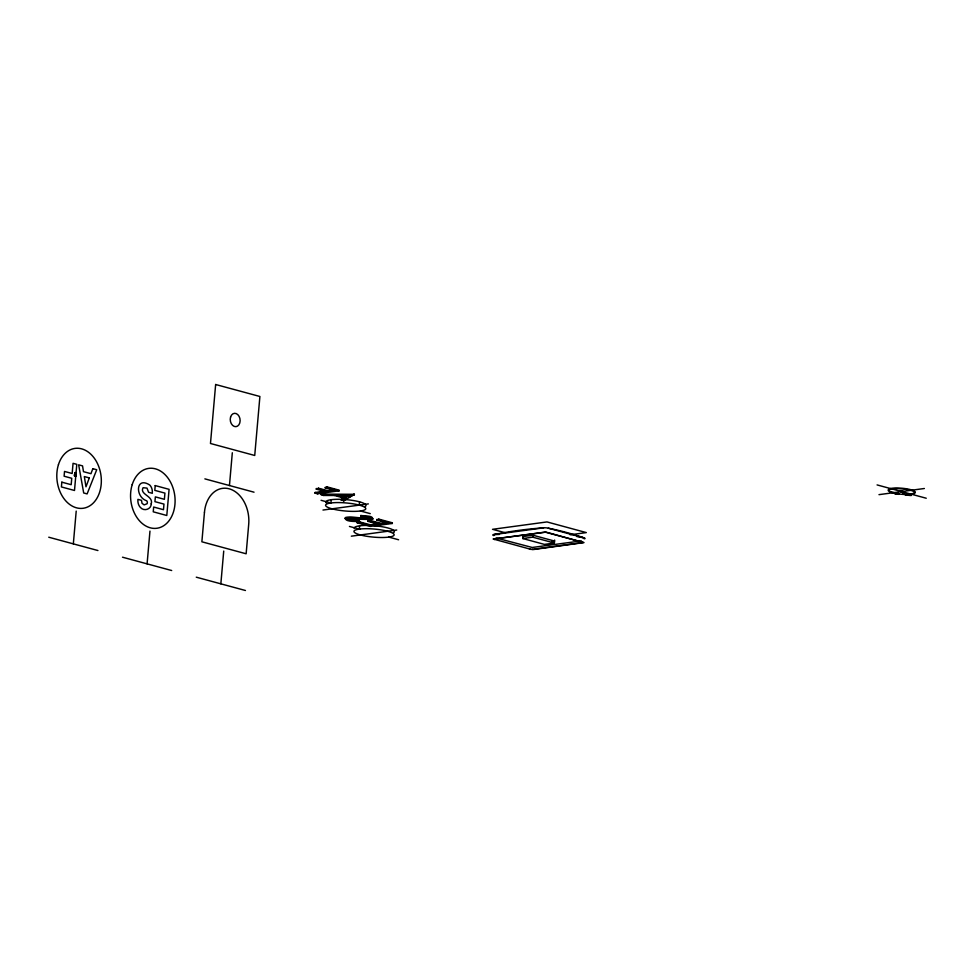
<?xml version="1.0" encoding="UTF-8"?>
<svg xmlns="http://www.w3.org/2000/svg" width="975" height="975" viewBox="0 0 975 975"><rect width="100%" height="100%" fill="white"/><g stroke="black" fill="none" stroke-linecap="round" stroke-linejoin="round"><path stroke-width="1.46" d="M74.77 475.946L75.075 472.509L76.184 472.802L75.879 476.251L74.405 475.849L74.527 474.374L76.001 474.776M75.136 476.044L75.441 472.607M75.514 476.141L75.806 472.704M73.332 543.879L76.208 511.107M147.091 563.855L149.967 531.095M220.85 583.842L223.726 551.07M229.454 485.526L232.318 452.753M325.272 487.268L334.717 489.828L327.905 490.754L318.472 488.195L316.278 489.133L318.411 488.853L327.856 491.412L334.669 490.486L325.223 487.927L327.405 486.988L339.202 490.181L339.142 490.839L317.411 493.777L315.059 493.143L315.12 492.485L325.784 491.047L321.738 489.95M317.411 493.777L320.361 492.728M318.411 488.853L318.472 488.195M344.602 498.237L334.449 495.495L323.602 495.458L321.116 494.118L354.413 494.301L343.736 500.918L341.177 499.541L344.65 497.579L341.116 500.199M323.602 495.458L321.116 494.118M325.223 487.927L327.405 486.988M327.856 491.412L327.905 490.754M331.22 499.712L330.939 502.99L321.08 500.309M334.449 495.495L334.51 494.837L323.663 494.8M343.736 500.918L346.454 498.773M345.625 497.664L349.513 494.849L345.625 497.664L337.569 495.483L349.452 495.507M354.352 494.959L353.827 494.142M357.167 522.783L359.348 521.832L370.39 524.83L378.934 523.673L367.892 520.674L367.831 521.332L378.873 524.331L370.342 525.488L359.288 522.49L357.167 522.783L370.561 526.403L392.291 523.465L392.352 522.807L378.861 519.151L376.679 520.102L387.818 523.112L387.867 522.454L381.067 523.38L370.013 520.394L367.892 520.674M359.275 505.123A20.146 4.046 5 0 0 331.793 502.868L330.086 503.1A20.146 4.046 5 0 0 332.048 508.816A20.146 4.046 5 0 0 359.531 511.083L361.237 510.851A20.146 4.046 5 0 0 359.275 505.123L359.568 501.845M358.654 520.418L359.482 521.759L358.654 520.418L348.465 518.907A5.326 1.073 5 0 1 348.246 518.298M359.288 522.49L359.348 521.832M359.592 525.842L359.312 529.12L349.44 526.439M359.263 518.359C370.366 520.577 373.401 517.128 361.347 516.847L360.835 515.495C363.37 515.97 373.717 515.495 372.352 518.688M361.347 516.847L360.835 515.495M367.831 521.332L370.013 520.394M370.342 525.488L370.39 524.83M370.561 526.403L370.622 525.757L357.216 522.125M378.861 519.151L376.679 520.102M369.964 521.04L381.006 524.038L381.067 523.38M554.629 540.089L554.373 543.038L544.391 544.391L522.758 538.529L523.014 535.58M522.758 538.529L532.74 537.176L532.996 534.227M894.623 493.545L898.816 494.337L894.623 493.545L894.489 492.789M909.151 494.435C915.098 496.519 904.349 495.032 902.728 493.691M349.099 497.274L354.413 494.301M901.217 491.156L902.874 490.876M315.059 493.143L325.723 491.692L316.278 489.133M323.261 492.338L326.162 491.948M330.513 491.351L333.401 490.961M322.969 510.047L368.355 503.892M381.006 524.038L387.818 523.112M373.523 525.354L376.411 524.964M379.312 524.574L383.663 523.989M388.001 523.392L392.352 522.807M351.341 536.177L396.727 530.034M584.171 538.834A3.364 0.67 5 0 0 583.976 537.859A448.951 328.356 82.3 0 0 548.328 528.194A3.364 0.67 5 0 0 543.599 527.841L493.679 534.605A3.364 0.67 5 0 0 493.862 535.58M522.929 536.567L532.911 535.214L554.543 541.076L551.692 541.454M570.131 534.788L586.328 532.594L546.987 521.93L492.521 529.315L505.635 532.862M899.876 491.095L899.267 491.168L903.459 492.058M899.779 491.315L900.388 491.229M900.291 491.449L900.9 491.363M900.803 491.583L901.412 491.51M878.975 494.654L924.361 488.499M901.826 491.863L902.436 491.778M902.338 492.009L902.947 491.924M581.441 540.893L532.228 547.475L496.068 537.981M532.058 549.437L583.342 542.49L547.243 532.411M499.407 534.41L493.679 534.605A803.254 523.441 -74.8 0 1 543.599 527.841M321.055 494.764L353.779 494.8M349.513 494.849L337.63 494.825L345.674 497.006M369.147 519.078L364.138 518.858M358.593 521.064L348.404 519.565A5.326 1.073 5 0 1 348.66 518.712C356.119 519.248 391.804 520.784 360.774 516.153M359.543 521.101L353.815 520.808M359.482 521.759C355.814 521.064 345.942 522.332 345.235 518.286A8.092 1.621 5 0 1 348.879 517.713L359.982 518.444M361.408 516.202L367.185 516.738M353.511 517.896L355.619 518.03M906.616 494.898L911.345 495.263M546.329 532.082L493.118 538.992L530.948 549.352M576.81 536.518L583.976 537.859L548.328 528.194M529.498 549.23L533.508 549.534L584.013 542.575L545.074 532.131L493.789 539.077L494.483 539.565M877.073 484.916L926.25 498.237M532.74 537.176L554.373 543.038M327.344 487.634L339.142 490.839M316.339 488.487L319.032 489.218M334.51 494.837L343.212 497.189M315.12 492.485L317.472 493.118M341.177 499.541L343.797 500.26M360.384 510.961L370.244 513.63M376.728 519.443L392.291 523.465M204.872 478.871L254.036 492.192M388.757 537.091L398.617 539.76M75.026 472.997L76.135 473.302M74.99 473.484L76.099 473.789M74.941 473.984L76.05 474.277M74.49 474.862L75.965 475.264M74.441 475.361L75.916 475.751M48.75 537.213L97.927 550.534M122.509 557.2L171.685 570.521M196.267 577.176L245.444 590.497M347.843 519.809L345.113 518.663L345.296 517.64A8.092 1.621 5 0 1 348.94 517.055C351.049 516.311 373.803 520.272 368.367 517.006M911.32 495.519L906.787 493.777M905.458 494.459L903.533 493.728M905.434 494.727L906.592 495.166M898.511 493.533L898.304 492.911M888.603 490.352A13.431 2.706 5 0 1 904.118 488.451A13.431 2.706 5 0 1 913.088 493.301M908.273 493.837A13.431 2.706 5 0 1 906.75 493.85M898.499 493.277A13.431 2.706 5 0 1 896.902 493.045M893.953 492.472A13.431 2.706 5 0 1 891.479 491.802M890.48 491.449A13.431 2.706 5 0 1 889.663 491.083M374.144 525.744A20.146 4.046 5 0 1 393.461 532.655M354.291 528.438A20.146 4.046 5 0 1 358.739 525.952L360.445 525.72A20.146 4.046 5 0 1 369.159 525.464M345.772 499.614A20.146 4.046 5 0 1 365.089 506.525M326.259 502.844A20.146 4.046 5 0 1 330.367 499.822L332.085 499.59A20.146 4.046 5 0 1 343.261 499.444M61.827 482.162L61.413 486.939L74.502 490.486L76.793 464.332L73.052 463.32L72.162 473.497L64.521 471.437L64.106 476.214L71.748 478.286L71.175 484.697L61.827 482.162M155.22 485.574L154.806 490.364L164.933 493.106L164.385 499.31L155.354 496.872L154.928 501.65L163.971 504.099L163.483 509.693L153.66 507.037L153.246 511.814L166.798 515.495L169.089 489.34L155.22 485.574M204.457 512.302L201.874 541.795L246.139 553.788L248.71 524.294A30.225 22.108 82.3 0 0 229.162 488.804A30.225 22.108 82.3 0 0 204.457 512.302M215.646 384.503L210.478 443.491L254.731 455.471L259.898 396.484L215.646 384.503M151.235 503.783C151.296 509.45 143.825 511.643 140.388 507.427A7.983 5.838 82.3 0 1 137.914 501.698L137.902 499.371L141.485 500.333L142.021 503.295L144.117 504.892L147.042 503.795A2.182 1.597 82.3 0 0 146.75 500.809C135.111 497.226 135.501 475.91 149.711 485.002A7.91 5.789 82.3 0 1 152.307 490.876L152.319 493.289L148.578 492.29L146.993 488.109L143.093 487.707C139.193 494.483 153.757 495.982 151.235 503.783M92.832 468.683L90.955 473.692L83.484 471.668L82.546 465.892L78.658 464.831L83.692 492.972L87.116 493.911L96.72 469.731L92.832 468.683M89.31 477.908L85.983 486.793L84.325 476.568L89.31 477.908M360.165 528.998L358.459 529.23A20.146 4.046 5 0 0 360.421 534.946A20.146 4.046 5 0 0 387.904 537.213L389.61 536.981A20.146 4.046 5 0 0 387.648 531.253A20.146 4.046 5 0 0 360.165 528.998M892.418 488.841L891.284 488.999A13.431 2.706 5 0 0 892.588 492.802A13.431 2.706 5 0 0 910.906 494.313L912.052 494.154A13.431 2.706 5 0 0 910.735 490.34A13.431 2.706 5 0 0 892.418 488.841M230.587 417.008A6.715 4.912 82.3 0 0 235.901 426.66A6.715 4.912 82.3 0 0 239.07 416.301A6.715 4.912 82.3 0 0 230.587 417.008M132.21 484.612A30.225 22.108 82.3 0 0 155.829 528.377A30.225 22.108 82.3 0 0 170.442 481.967A30.225 22.108 82.3 0 0 132.21 484.612M58.451 464.636A30.225 22.108 82.3 0 0 82.071 508.389A30.225 22.108 82.3 0 0 96.683 461.979A30.225 22.108 82.3 0 0 58.451 464.636"/></g></svg>
